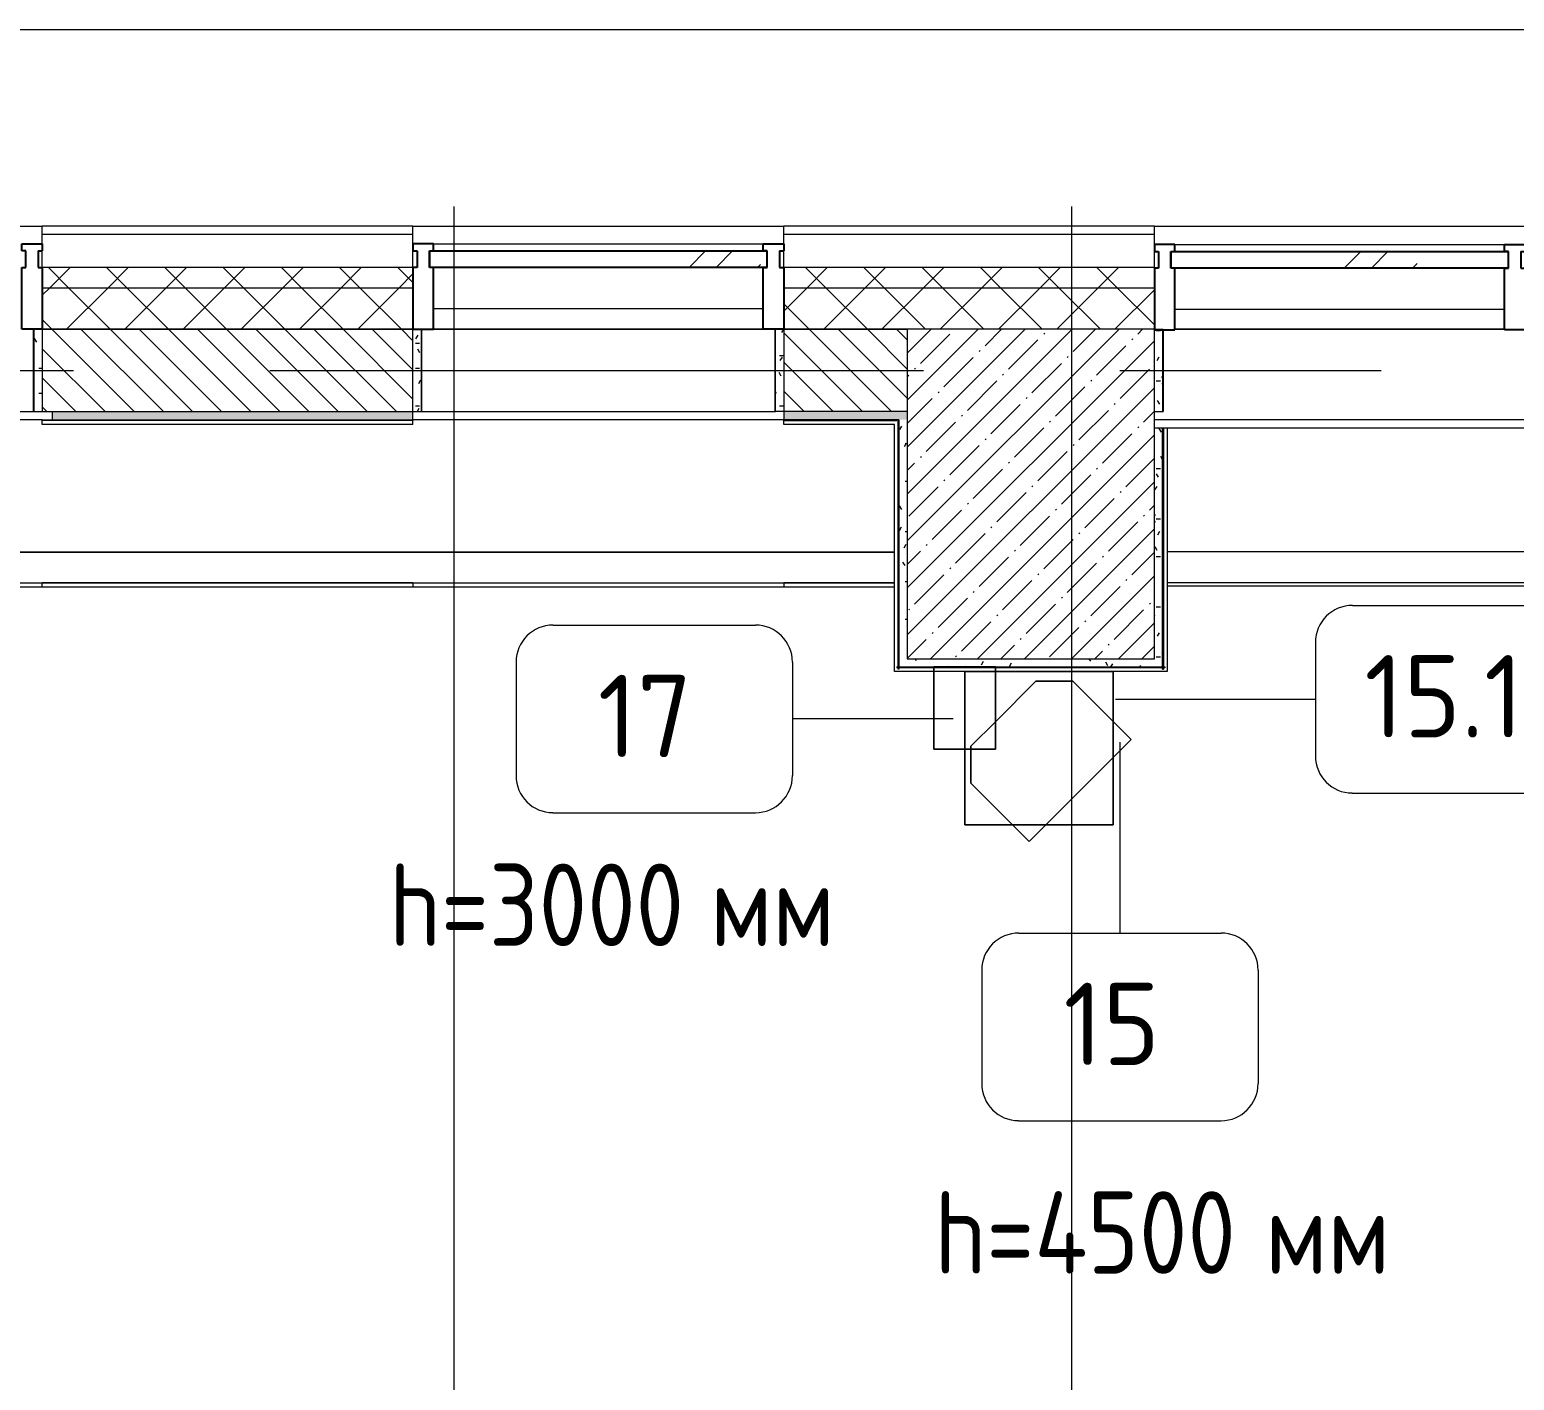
# Model space of a CAD drawing. Header units: millimetres. Extents: x -3724 to 231642, y -8553 to 29017.
# Drawn here: x 15980 to 19584, y 24548 to 27827 of the extents above; entities that cross this region are included whole.
import ezdxf

# ---------------------------------------------------------------- set-up
doc = ezdxf.new("R2010")
doc.units = ezdxf.units.MM
doc.linetypes.add('Осевая', pattern=[3175, 635, -476.25, 1587.5, -476.25])
for name, color, linetype, lineweight in [('A-DETL', 7, 'Continuous', 9), ('A-GLAZ-CURT', 7, 'Continuous', 9), ('A-GLAZ-CURT-1', 7, 'Continuous', 25), ('A-GLAZ-CWMG', 7, 'Continuous', 9), ('A-GLAZ-CWMG-1', 7, 'Continuous', 25), ('A-WALL', 7, 'Continuous', 9), ('I-FURN-IDEN', 7, 'Continuous', 9), ('I-WALL', 7, 'Continuous', 9), ('S-COLS', 7, 'Continuous', 9), ('Оси', 7, 'Continuous', 9), ('Оси-2', 7, 'Осевая', 9)]:
    doc.layers.add(name, color=color, linetype=linetype, lineweight=lineweight)
for name, color, linetype, lineweight, true_color in [('A-WALL-1', 9, 'Continuous', 9, 0x808080), ('A-WALL-FNSH-1', 9, 'Continuous', 9, 0x808080), ('G-ANNO-TEXT-2', 7, 'Continuous', 9, 0x3c3c3c), ('I-FURN-1', 9, 'Continuous', 9, 0x808080)]:
    doc.layers.add(name, color=color, linetype=linetype, lineweight=lineweight, true_color=true_color)
doc.styles.add('GOST Common', font='GOST_Common.ttf', dxfattribs={"height": 200})
doc.styles.add('GOST Common_3', font='GOST_Common.ttf', dxfattribs={"width": 0.9, "height": 200})
pattern_1 = [(45, (0, 0), (-70.71068, 70.71068), []), (135, (0, 0), (-70.71068, -70.71068), [])]
pattern_2 = [(0, (0, 0), (121.92, 30.48), [10.058, -81.382, 10.058, -81.382, -487.68]), (0, (0, 0), (121.92, 30.48), [-182.88, 10.058, -172.822, 10.058, -81.382, -213.36]), (0, (0, 0), (121.92, 30.48), [-457.2, 10.058, -50.902, 10.058, -142.342]), (120, (45.72, 15.24), (-87.356454, 90.345817), [10.058, -81.382, 10.058, -81.382, -487.68]), (120, (45.72, 15.24), (-87.356454, 90.345817), [-182.88, 10.058, -172.822, 10.058, -81.382, -213.36]), (120, (45.72, 15.24), (-87.356454, 90.345817), [-457.2, 10.058, -50.902, 10.058, -142.342]), (240, (60.96, 76.2), (-34.563546, -120.825817), [10.058, -81.382, 10.058, -81.382, -487.68]), (240, (60.96, 76.2), (-34.563546, -120.825817), [-182.88, 10.058, -172.822, 10.058, -81.382, -213.36]), (240, (60.96, 76.2), (-34.563546, -120.825817), [-457.2, 10.058, -50.902, 10.058, -142.342])]

# ---------------------------------------------------------------- blocks, each defined once
blk = doc.blocks.new('Прямоугольный импост - Импост структурный с накладкой - 190мм-22856075-План расстановки мебели и оборудования 1 этажа в осях 1-12')
at = {"layer": 'A-GLAZ-CWMG-1'}
for p, q in [((0, 190), (-50, 190)), ((-50, 190), (-50, 40)), ((0, 40), (0, 190)), ((-50, 40), (-40, 40)), ((-40, 0), (-40, 40)), ((-10, 0), (-10, 40)), ((-10, 40), (0, 40)), ((0, 0), (-10, 0)), ((0, -17), (0, 0)), ((-40, 0), (-50, 0)), ((-50, 0), (-50, -17)), ((-50, -17), (0, -17))]:
    blk.add_line(p, q, dxfattribs=at)
blk = doc.blocks.new('Прямоугольный импост - Импост структурный с накладкой - 190мм-V9-План расстановки мебели и оборудования 1 этажа в осях 1-12')
at = {"layer": 'A-GLAZ-CWMG-1'}
for p, q in [((0, 190), (-50, 190)), ((-50, 190), (-50, 40)), ((0, 40), (0, 188.3)), ((-50, 40), (-40, 40)), ((-40, 0), (-40, 40)), ((-10, 0), (-10, 40)), ((-10, 40), (0, 40)), ((0, 0), (-10, 0)), ((0, -17), (0, 0)), ((-40, 0), (-50, 0)), ((-50, 0), (-50, -17)), ((-50, -17), (0, -17))]:
    blk.add_line(p, q, dxfattribs=at)
blk = doc.blocks.new('Системная панель - Стекло - 40мм-22856070-План расстановки мебели и оборудования 1 этажа в осях 1-12')
at = {"layer": 'A-GLAZ-CURT'}
h = blk.add_hatch(dxfattribs=at)
h.set_pattern_fill('FP_30', color=256, style=0, pattern_type=2)
h.set_pattern_definition([(45, (-17460.26, -27190), (-282.8427, 282.8427), [200, -600]), (45, (-17660.26, -27290), (-282.8427, 282.8427), [600, -200]), (45, (-17260.26, -27390), (-282.8427, 282.8427), [200, -600])])
h.paths.add_polyline_path([(16.9, -40), (410, -40), (410, 0), (-410, 0), (-410, -40), (0, -40)])
at = {"layer": 'A-GLAZ-CURT-1'}
for p, q in [((-410, 0), (410, 0)), ((-410, -40), (-410, 0)), ((410, -40), (410, 0)), ((410, -40), (-410, -40))]:
    blk.add_line(p, q, dxfattribs=at)
blk = doc.blocks.new('Системная панель - Стекло - 40мм-V17-План расстановки мебели и оборудования 1 этажа в осях 1-12')
at = {"layer": 'A-GLAZ-CURT'}
h = blk.add_hatch(dxfattribs=at)
h.set_pattern_fill('FP_31', color=256, style=0, pattern_type=2)
h.set_pattern_definition([(45, (-19260.26, -27188.3), (-282.8427, 282.8427), [200, -600]), (45, (-19460.26, -27288.3), (-282.8427, 282.8427), [600, -200]), (45, (-19060.26, -27388.3), (-282.8427, 282.8427), [200, -600])])
h.paths.add_polyline_path([(410, -40), (410, 0), (-410, 0), (-410, -40), (400, -40)])
at = {"layer": 'A-GLAZ-CURT-1'}
for p, q in [((-410, 0), (410, 0)), ((-410, -40), (-410, 0)), ((410, -40), (410, 0)), ((410, -40), (-410, -40))]:
    blk.add_line(p, q, dxfattribs=at)
blk = doc.blocks.new('Прямоугольный импост - Импост структурный с накладкой - 160мм Темный-33186089-План расстановки мебели и оборудования 1 этажа в осях 1-12')
at = {"layer": 'A-GLAZ-CWMG'}
for p, q in [((16960.3, 27307), (17760.3, 27307)), ((16960.3, 27150), (17760.3, 27150))]:
    blk.add_line(p, q, dxfattribs=at)
blk = doc.blocks.new('Прямоугольный импост - Импост структурный с накладкой - 190мм-22856073-План расстановки мебели и оборудования 1 этажа в осях 1-12')
at = {"layer": 'A-GLAZ-CWMG-1'}
for p, q in [((0, 190), (-50, 190)), ((-50, 190), (-50, 40)), ((0, 40), (0, 190)), ((-50, 40), (-40, 40)), ((-40, 40), (-40, 0)), ((-10, 0), (-10, 40)), ((-10, 40), (0, 40)), ((-40, 0), (-50, 0)), ((-50, 0), (-50, -17)), ((-50, -17), (0, -17)), ((-10, 0), (0, 0)), ((0, -17), (0, 0))]:
    blk.add_line(p, q, dxfattribs=at)
blk = doc.blocks.new('Прямоугольный импост - Импост структурный с накладкой - 190мм-V30-План расстановки мебели и оборудования 1 этажа в осях 1-12')
at = {"layer": 'A-GLAZ-CWMG-1'}
for p, q in [((0, 190), (-50, 190)), ((-50, 190), (-50, 40)), ((0, 40), (0, 190)), ((-50, 40), (-40, 40)), ((-40, 40), (-40, 0)), ((-10, 0), (-10, 40)), ((-10, 40), (0, 40)), ((-40, 0), (-50, 0)), ((-50, 0), (-50, -17)), ((-50, -17), (0, -17)), ((-10, 0), (0, 0)), ((0, -17), (0, 0))]:
    blk.add_line(p, q, dxfattribs=at)
blk = doc.blocks.new('BSC_Колонна _Прямоугольная - 600х800-V58-План расстановки мебели и оборудования 1 этажа в осях 1-12')
at = {"layer": 'S-COLS'}
h = blk.add_hatch(dxfattribs=at)
h.set_pattern_fill('FP_82', color=256, style=0, pattern_type=2)
h.set_pattern_definition([(45, (-18410.26, -26700), (-57.02463, 57.02463), []), (45, (-18353.23, -26700), (-57.02463, 57.02463), [100.806, -20.161, 3.353, -16.808])])
h.paths.add_polyline_path([(300, -400), (300, 400), (-300, 400), (-300, -400), (217, -400)])
for p, q in [((300, 400), (-300, 400)), ((-300, 400), (-300, -400)), ((300, -400), (300, 400)), ((-300, -400), (300, -400))]:
    blk.add_line(p, q, dxfattribs=at)
blk = doc.blocks.new('Акустическая система - IS6-218 B-33111489-План расстановки мебели и оборудования 1 этажа в осях 1-12')
at = {"layer": 'I-FURN-1'}
for p, q in [((-116.9, 175), (-111.4, 180.4)), ((-111.4, 180.4), (-116.9, 175)), ((-111.4, 180.4), (-26.6, 180.4)), ((-26.6, 180.4), (-111.4, 180.4)), ((-26.6, 180.4), (111.4, 180.4)), ((111.4, 180.4), (-26.6, 180.4)), ((111.4, 180.4), (175, 116.8)), ((175, 116.8), (111.4, 180.4)), ((-175, 116.8), (-116.9, 175)), ((-116.9, 175), (-175, 116.8)), ((-175, -83.2), (-175, 116.8)), ((-175, 116.8), (-175, -83.2)), ((175, 116.8), (175, -83.2)), ((175, -83.2), (175, 116.8)), ((175, -83.2), (-175, -83.2)), ((-175, -83.2), (175, -83.2))]:
    blk.add_line(p, q, dxfattribs=at)
blk = doc.blocks.new('Кронштейн для колонок - 1180мм-V157-План расстановки мебели и оборудования 1 этажа в осях 1-12')
at = {"layer": 'I-FURN-1'}
for p, q in [((-180, -2.8), (-180, 186.2)), ((-180, 186.2), (-105, 186.2)), ((-180, 186.2), (-180, -2.8)), ((-105, 186.2), (180, 186.2)), ((180, 186.2), (180, 65.1)), ((180, 65.1), (180, 186.2)), ((180, 65.1), (180, -22.9)), ((180, -22.9), (180, 65.1)), ((-180, -186.2), (-180, -2.8)), ((-180, -2.8), (-180, -186.2)), ((180, -22.9), (180, -186.2)), ((180, -186.2), (180, -22.9)), ((-63.7, -186.2), (-180, -186.2)), ((-180, -186.2), (-63.7, -186.2)), ((16.7, -186.2), (-63.7, -186.2)), ((-63.7, -186.2), (16.7, -186.2)), ((180, -186.2), (16.7, -186.2)), ((16.7, -186.2), (180, -186.2))]:
    blk.add_line(p, q, dxfattribs=at)
blk = doc.blocks.new('Сабвуфер - Баффл акустический подвесной-V158-План расстановки мебели и оборудования 1 этажа в осях 1-12')
at = {"layer": 'I-FURN-1'}
for p, q in [((-75, -100), (-75, 100)), ((-75, 100), (75, 100)), ((75, 100), (-75, 100)), ((-75, 100), (-75, -100)), ((75, 100), (75, -100)), ((75, -100), (75, 100)), ((75, -100), (-75, -100)), ((-75, -100), (75, -100))]:
    blk.add_line(p, q, dxfattribs=at)
blk = doc.blocks.new('Зашивка приборов отопления12 - Зашивка приборов отопления-33278990-План расстановки мебели и оборудования 1 этажа в осях 1-12')
at = {"layer": 'A-WALL'}
for p, q in [((35540, 23400), (34640, 23400)), ((37340, 23400), (36440, 23400)), ((34309.7, 23079), (37609, 23079)), ((37609, 23079), (34309.7, 23079)), ((34309.7, 23004), (37609, 23004))]:
    blk.add_line(p, q, dxfattribs=at)
blk = doc.blocks.new('Зашивка приборов отопления13 - Зашивка приборов отопления-33279120-План расстановки мебели и оборудования 1 этажа в осях 1-12')
at = {"layer": 'A-WALL'}
for p, q in [((19610.3, 26880), (18710.3, 26880)), ((20135.9, 26560), (20135.9, 26849)), ((20136.3, 26849), (20136.3, 26560)), ((18741.3, 26560), (20135.9, 26560)), ((20210, 26560), (20135.9, 26560)), ((18741.3, 26485), (19610.3, 26485))]:
    blk.add_line(p, q, dxfattribs=at)
blk = doc.blocks.new('Марка_Мебель - В прямоуг_Balcon_Марка-25523697-План расстановки мебели и оборудования 1 этажа в осях 1-12')
at = {"layer": 'I-FURN-IDEN'}
for p, q in [((-2.455, 2.278), (2.455, 2.278)), ((-3.355, 1.378), (-3.355, -1.384)), ((3.355, 1.378), (3.355, -1.378)), ((-2.461, -2.278), (2.455, -2.278))]:
    blk.add_line(p, q, dxfattribs=at)
for centre, radius, start, end in [((-2.455, 1.378), 0.9, 90, 180), ((2.455, 1.378), 0.9, 0, 90), ((-2.461, -1.384), 0.893, 180, 270), ((2.455, -1.378), 0.9, 270, 0)]:
    blk.add_arc(centre, radius, start, end, dxfattribs=at)

msp = doc.modelspace()

# ---------------------------------------------------------------- hatches: boundary and pattern name
at = {"layer": 'A-WALL'}
h = msp.add_hatch(dxfattribs=at)
h.set_pattern_fill('FP_6', color=256, style=0, pattern_type=2)
h.set_pattern_definition(pattern_1)
h.paths.add_polyline_path([(17810.3, 27200), (18710.3, 27200), (18710.3, 27250), (17810.3, 27250)])
h.paths.add_polyline_path([(28560, 27200), (28560, 27250), (19610.3, 27250), (19610.3, 27200), (23627.7, 27200)])
h.paths.add_polyline_path([(16752.1, 27200), (16910.3, 27200), (16910.3, 27250), (16010.3, 27250), (16010.3, 27200), (16598.9, 27200)])
h.paths.add_polyline_path([(14760, 27200), (15110.3, 27200), (15110.3, 27250), (13710, 27250), (13710, 27200), (14550.2, 27200)])
h = msp.add_hatch(dxfattribs=at)
h.set_pattern_fill('FP_6', color=256, style=0, pattern_type=2)
h.set_pattern_definition(pattern_1)
h.paths.add_polyline_path([(22510, 27100), (28560, 27100), (28560, 27200), (19610.3, 27200), (19610.3, 27100), (21910, 27100)])
h.paths.add_polyline_path([(16035.3, 27100), (16910.3, 27100), (16910.3, 27200), (16010.3, 27200), (16010.3, 27100)])
h.paths.add_polyline_path([(14760, 27100), (15110.3, 27100), (15110.3, 27200), (13710, 27200), (13710, 27100), (14310, 27100)])
h.paths.add_polyline_path([(18002.2, 27100), (18710.3, 27100), (18710.3, 27200), (17810.3, 27200), (17810.3, 27100)])
h = msp.add_hatch(dxfattribs=at)
h.set_pattern_fill('FP_29', color=256, style=0, pattern_type=2)
h.set_pattern_definition([(135, (0, 0), (-35.35534, -35.35534), [])])
h.paths.add_polyline_path([(21910, 26900), (21910, 27100), (19610.3, 27100), (19610.3, 26900), (21127.5, 26900)])
h.paths.add_polyline_path([(18002.2, 26900), (18110.3, 26900), (18110.3, 27100), (17810.3, 27100), (17810.3, 26900), (17845.9, 26900)])
h.paths.add_polyline_path([(16035.3, 26900), (16910.3, 26900), (16910.3, 27100), (16010.3, 27100), (16010.3, 26900)])
h.paths.add_polyline_path([(14760, 26900), (15110.3, 26900), (15110.3, 27100), (14310, 27100), (14310, 26900), (14719.1, 26900)])
at = {"layer": 'I-WALL'}
h = msp.add_hatch(dxfattribs=at)
h.set_pattern_fill('FP_103', color=256, style=0, pattern_type=2)
h.set_pattern_definition(pattern_2)
h.paths.add_polyline_path([(16010.3, 26900), (16010.3, 27100), (15990.3, 27100), (15990.3, 26900)])
h = msp.add_hatch(dxfattribs=at)
h.set_pattern_fill('FP_103', color=256, style=0, pattern_type=2)
h.set_pattern_definition(pattern_2)
h.paths.add_polyline_path([(16910.3, 26900), (16930.3, 26900.5), (16930.3, 27100), (16910.3, 27100), (16910.3, 26907.9)])
h = msp.add_hatch(dxfattribs=at)
h.set_pattern_fill('FP_103', color=256, style=0, pattern_type=2)
h.set_pattern_definition(pattern_2)
h.paths.add_polyline_path([(17810.3, 26900), (17810.3, 27100), (17790.3, 27100), (17790.3, 26900)])
h = msp.add_hatch(dxfattribs=at)
h.set_pattern_fill('FP_103', color=256, style=0, pattern_type=2)
h.set_pattern_definition(pattern_2)
h.paths.add_polyline_path([(18730.3, 26900), (18730.3, 27098.3), (18710.3, 27098.3), (18710.3, 26900)])
h = msp.add_hatch(dxfattribs=at)
h.set_pattern_fill('FP_103', color=256, style=0, pattern_type=2)
h.set_pattern_definition(pattern_2)
h.paths.add_polyline_path([(16908.3, 26880), (16910.3, 26880), (16910.3, 26900), (16035.3, 26900), (16035.3, 26880), (16752.1, 26880)])
h.paths.add_polyline_path([(17845.9, 26880), (18110.3, 26880), (18110.3, 26900), (17810.3, 26900), (17810.3, 26880)])
h.paths.add_polyline_path([(14876.9, 26880), (15110.3, 26880), (15110.3, 26900), (14780, 26900), (14780, 26880)])
h = msp.add_hatch(dxfattribs=at)
h.set_pattern_fill('FP_103', color=256, style=0, pattern_type=2)
h.set_pattern_definition(pattern_2)
h.paths.add_polyline_path([(18090.3, 26280), (18110.3, 26280), (18110.3, 26880), (18090.3, 26880), (18090.3, 26300)])
h = msp.add_hatch(dxfattribs=at)
h.set_pattern_fill('FP_103', color=256, style=0, pattern_type=2)
h.set_pattern_definition(pattern_2)
h.paths.add_polyline_path([(18710.3, 26300), (18730.3, 26300), (18730.3, 26860), (18710.3, 26860), (18710.3, 26462.1)])
h = msp.add_hatch(dxfattribs=at)
h.set_pattern_fill('FP_103', color=256, style=0, pattern_type=2)
h.set_pattern_definition(pattern_2)
h.paths.add_polyline_path([(18627.2, 26280), (18730.3, 26280), (18730.3, 26300), (18110.3, 26300), (18110.3, 26280), (18610, 26280)])

# ---------------------------------------------------------------- linework, layer by layer
at = {"layer": 'A-DETL'}
msp.add_line((34130, 27827.2), (13710, 27827.2), dxfattribs=at)
at = {"layer": 'A-WALL'}
for p, q in [((15110.3, 27350), (16010.3, 27350)), ((16910.3, 27330), (16010.3, 27330)), ((16910.3, 27350), (17810.3, 27350)), ((18710.3, 27330), (17810.3, 27330)), ((18710.3, 27350), (19610.3, 27350)), ((16910.3, 27250), (16010.3, 27250)), ((18710.3, 27250), (17810.3, 27250)), ((16910.3, 27200), (16010.3, 27200)), ((18710.3, 27200), (17810.3, 27200)), ((16930.3, 27100), (15990.3, 27100)), ((17760.3, 27100), (16960.3, 27100)), ((18110.3, 27100), (17790.3, 27100)), ((19560.4, 27100), (18760.1, 27100)), ((15990.3, 26900), (16930.3, 26900)), ((18110.3, 26900), (17790.3, 26900))]:
    msp.add_line(p, q, dxfattribs=at)
at = {"layer": 'A-WALL-1'}
for p, q in [((16010.3, 27100), (16010.3, 27330)), ((16910.3, 27100), (16910.3, 27330)), ((17810.3, 27100), (17810.3, 27330)), ((18710.3, 27100), (18710.3, 27330)), ((15990.3, 26900), (15990.3, 27100)), ((16010.3, 27100), (16910.3, 27100)), ((16010.3, 27100), (16010.3, 26900)), ((16910.3, 26880), (16910.3, 27100)), ((16930.3, 27100), (16930.3, 26900)), ((17790.3, 26900), (17790.3, 27100)), ((17810.3, 27100), (18110.3, 27100)), ((17810.3, 27100), (17810.3, 26880)), ((18710.3, 27100), (18730.3, 27100)), ((18730.3, 27100), (18730.3, 26900)), ((16035.3, 26880), (16035.3, 26900)), ((18710.3, 26900), (18730.3, 26900)), ((18090.3, 26880), (18084.8, 26880)), ((18730.3, 26860), (18710.3, 26860)), ((18730.3, 26860), (18730.3, 26858))]:
    msp.add_line(p, q, dxfattribs=at)
at = {"layer": 'A-WALL-FNSH-1'}
for p, q in [((16910.3, 27350), (16010.3, 27350)), ((16010.3, 27330), (16010.3, 27350)), ((16910.3, 27330), (16910.3, 27350)), ((18710.3, 27350), (17810.3, 27350)), ((17810.3, 27330), (17810.3, 27350)), ((18710.3, 27330), (18710.3, 27350)), ((15989.3, 26900), (15989.3, 27100)), ((15989.3, 27100), (15990.3, 27100)), ((16930.3, 27100), (16931.3, 27100)), ((16931.3, 27100), (16931.3, 26900)), ((17789.3, 26900), (17789.3, 27100)), ((17789.3, 27100), (17790.3, 27100)), ((18730.3, 27100), (18731.3, 27100)), ((18731.3, 27100), (18731.3, 26900)), ((15989.3, 26900), (15990.3, 26900)), ((16930.3, 26900), (16931.3, 26900)), ((17789.3, 26900), (17790.3, 26900)), ((18730.3, 26900), (18731.3, 26900)), ((16010.3, 26880), (16910.3, 26880)), ((16010.3, 26880), (16010.3, 26878)), ((16910.3, 26878), (16010.3, 26878)), ((16910.3, 26880), (16910.3, 26878)), ((18084.8, 26880), (17810.3, 26880)), ((17810.3, 26880), (17810.3, 26878)), ((17810.3, 26878), (18084.8, 26878)), ((18084.8, 26880), (18084.8, 26878)), ((18088.3, 26274.5), (18088.3, 26880)), ((18090.3, 26880), (18090.3, 26274.5)), ((18730.3, 26274.5), (18730.3, 26858)), ((18730.3, 26858), (18732.3, 26858)), ((18732.3, 26858), (18732.3, 26274.5)), ((18084.8, 26280), (18735.8, 26280)), ((18084.8, 26280), (18084.8, 26278)), ((18735.8, 26278), (18084.8, 26278)), ((18735.8, 26280), (18735.8, 26278)), ((18090.3, 26274.5), (18088.3, 26274.5)), ((18730.3, 26274.5), (18732.3, 26274.5))]:
    msp.add_line(p, q, dxfattribs=at)
at = {"layer": 'I-FURN-IDEN'}
for p, q in [((18616, 26201.6), (19101.3, 26201.6)), ((18222, 26153.9), (17831.5, 26153.9)), ((18626.7, 26097.6), (18626.7, 25633.9))]:
    msp.add_line(p, q, dxfattribs=at)
at = {"layer": 'I-WALL'}
for p, q in [((16960.3, 27100), (17760.3, 27100)), ((18760.1, 27100), (19560.4, 27100)), ((15131.3, 26900), (15989.3, 26900)), ((16931.3, 26900), (17789.3, 26900)), ((16010.3, 26880), (15110.3, 26880)), ((16010.3, 26880), (15110.3, 26880)), ((16010.3, 26869), (16010.3, 26878)), ((16910.3, 26869), (16010.3, 26869)), ((17810.3, 26880), (16910.3, 26880)), ((17810.3, 26880), (16910.3, 26880)), ((16910.3, 26869), (16910.3, 26878)), ((17810.3, 26869), (17810.3, 26878)), ((18079.3, 26869), (17810.3, 26869)), ((18079.3, 26269), (18079.3, 26869)), ((19610.3, 26880), (18710.3, 26880)), ((19610.3, 26860), (18730.3, 26860)), ((18741.3, 26860), (18741.3, 26269)), ((18079.3, 26474), (14781, 26474)), ((16010.3, 26485), (16910.3, 26485)), ((16010.3, 26474), (16010.3, 26485)), ((16910.3, 26485), (16910.3, 26474)), ((17810.3, 26485), (18079.3, 26485)), ((17810.3, 26485), (17810.3, 26474)), ((20221, 26476.2), (18741.3, 26476.2)), ((18741.3, 26269), (18079.3, 26269))]:
    msp.add_line(p, q, dxfattribs=at)
at = {"layer": 'Оси'}
for p, q in [((17010, 24898.1), (17010, 27398.1)), ((18510, 24898.1), (18510, 27398.1))]:
    msp.add_line(p, q, dxfattribs=at)
at = {"layer": 'Оси-2'}
for p, q in [((-423.7, 27000), (31290.5, 27000)), ((17010, 593.7), (17010, 24898.1)), ((18510, 593.7), (18510, 24898.1))]:
    msp.add_line(p, q, dxfattribs=at)

# ---------------------------------------------------------------- block references
at = {"layer": 'A-GLAZ-CURT-1'}
for name, p in [('Системная панель - Стекло - 40мм-22856070-План расстановки мебели и оборудования 1 этажа в осях 1-12', (17360.3, 27290)), ('Системная панель - Стекло - 40мм-V17-План расстановки мебели и оборудования 1 этажа в осях 1-12', (19160.3, 27288.3))]:
    msp.add_blockref(name, p, dxfattribs=at)
at = {"layer": 'A-GLAZ-CWMG', "rotation": 180}
for name, p in [('Прямоугольный импост - Импост структурный с накладкой - 190мм-22856075-План расстановки мебели и оборудования 1 этажа в осях 1-12', (16910.3, 27290)), ('Прямоугольный импост - Импост структурный с накладкой - 190мм-V9-План расстановки мебели и оборудования 1 этажа в осях 1-12', (18710.3, 27288.3))]:
    msp.add_blockref(name, p, dxfattribs=at)
at = {"layer": 'A-GLAZ-CWMG'}
for p in [(0, 0), (1800, -1.7)]:
    msp.add_blockref('Прямоугольный импост - Импост структурный с накладкой - 160мм Темный-33186089-План расстановки мебели и оборудования 1 этажа в осях 1-12', p, dxfattribs=at)
at = {"layer": 'A-GLAZ-CWMG-1', "extrusion": (0, 0, -1), "rotation": 180}
for name, p in [('Прямоугольный импост - Импост структурный с накладкой - 190мм-22856073-План расстановки мебели и оборудования 1 этажа в осях 1-12', (-16010.3, 27290)), ('Прямоугольный импост - Импост структурный с накладкой - 190мм-22856073-План расстановки мебели и оборудования 1 этажа в осях 1-12', (-17810.3, 27290)), ('Прямоугольный импост - Импост структурный с накладкой - 190мм-V30-План расстановки мебели и оборудования 1 этажа в осях 1-12', (-19610.3, 27288.3))]:
    msp.add_blockref(name, p, dxfattribs=at)
at = {"layer": 'A-WALL'}
for name, p in [('Зашивка приборов отопления12 - Зашивка приборов отопления-33278990-План расстановки мебели и оборудования 1 этажа в осях 1-12', (-19529.7, 3480)), ('Зашивка приборов отопления13 - Зашивка приборов отопления-33279120-План расстановки мебели и оборудования 1 этажа в осях 1-12', (0, 0))]:
    msp.add_blockref(name, p, dxfattribs=at)
at = {"layer": 'I-FURN-1'}
for name, p in [('Сабвуфер - Баффл акустический подвесной-V158-План расстановки мебели и оборудования 1 этажа в осях 1-12', (18250, 26180)), ('Кронштейн для колонок - 1180мм-V157-План расстановки мебели и оборудования 1 этажа в осях 1-12', (18430, 26082.8))]:
    msp.add_blockref(name, p, dxfattribs=at)
at = {"layer": 'I-FURN-1', "rotation": 44.99999999999947}
msp.add_blockref('Акустическая система - IS6-218 B-33111489-План расстановки мебели и оборудования 1 этажа в осях 1-12', (18471.4, 26038.9), dxfattribs=at)
at = {"layer": 'I-FURN-IDEN', "xscale": 99.99999999999993, "yscale": 99.99999999999993, "zscale": 99.99999999999993}
for p in [(19436.8, 26201.6), (17496.1, 26153.9), (18626.7, 25406.1)]:
    msp.add_blockref('Марка_Мебель - В прямоуг_Balcon_Марка-25523697-План расстановки мебели и оборудования 1 этажа в осях 1-12', p, dxfattribs=at)
at = {"layer": 'S-COLS'}
msp.add_blockref('BSC_Колонна _Прямоугольная - 600х800-V58-План расстановки мебели и оборудования 1 этажа в осях 1-12', (18410.3, 26700), dxfattribs=at)

# ---------------------------------------------------------------- texts
at = {"layer": 'G-ANNO-TEXT-2', "char_height": 200, "attachment_point": 1, "style": 'GOST Common_3'}
for s, insert, width in [('h=3000', (16851.6, 25802.3), 945.19), ('мм', (17631.5, 25802.3), 360.759), ('h=4500', (18175.7, 25006.7), 974.05), ('мм', (18979.4, 25006.7), 360.759)]:
    msp.add_mtext(s, dxfattribs=dict(at, insert=insert, width=width))
at = {"layer": 'I-FURN-IDEN', "char_height": 200, "attachment_point": 1, "style": 'GOST Common'}
for s, insert, width in [('15.1', (19220.3, 26308.7), 489.029), ('17', (17359.1, 26260.9), 296.624), ('15', (18489.7, 25513.2), 296.624)]:
    msp.add_mtext(s, dxfattribs=dict(at, insert=insert, width=width))

doc.saveas('drawing.dxf')
